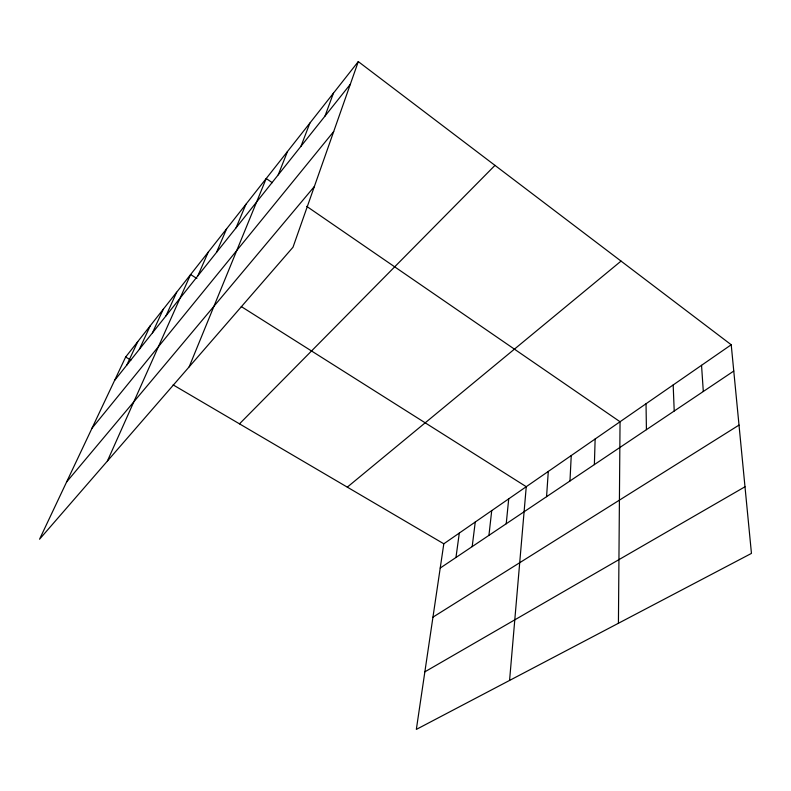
<?xml version="1.0" encoding="UTF-8"?>
<svg xmlns="http://www.w3.org/2000/svg" width="791" height="791" viewBox="0 0 791 791"><rect width="100%" height="100%" fill="white"/><g stroke="black" fill="none" stroke-linecap="round" stroke-linejoin="round"><path stroke-width="1.19" d="M618.424 623.268L620.045 421.751L306.681 206.342M594.377 464.604L595.139 438.995M569.975 480.977L571.24 455.547M546.561 496.689L548.292 471.436M509.572 680.438L526.252 486.702L241.255 306.552M506.23 523.761L508.712 498.844M488.937 535.359L491.725 510.61M472.187 546.601L475.262 522.011M455.962 557.497L459.304 533.065M731.22 344.757L443.81 543.793L416.343 729.401L751.45 553.403L731.22 344.757L358.293 61.599L125.65 357.018L39.55 539.225L293.006 247.217L358.293 61.599M324.972 116.119L333.446 93.15M300.976 146.266L309.874 123.08M278.214 174.86L287.499 151.496M189.158 366.866L266.211 178.519L272.282 182.691M236.054 227.828L245.952 204.246M216.497 252.398L226.641 228.777M197.849 275.832L208.211 252.181M107.388 461.064L190.601 274.536L196.86 278.491M165.991 315.856L176.67 292.225M152.436 332.882L163.243 309.291M139.374 349.296L150.27 325.754M126.758 365.145L137.753 341.653M114.586 380.441L350.314 84.281M92.023 428.178L333.693 131.543M66.622 481.946L314.363 186.508M239.495 423.847L494.978 165.378M347.308 487.137L621.044 261.099M440.221 568.057L733.771 371.048M432.954 617.148L739.012 425.103M424.866 671.826L744.993 486.772M125.65 357.018L130.901 360.093M173.13 384.891L443.81 543.793M701.538 365.313L703.308 391.496M673.171 384.96L674.219 411.013M646.029 403.756L646.425 429.671"/></g></svg>
